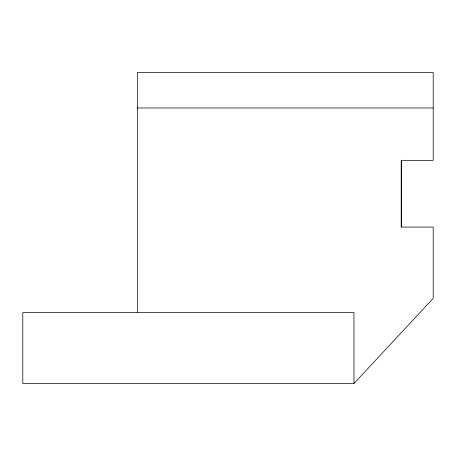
<?xml version="1.0" encoding="UTF-8"?>
<svg xmlns="http://www.w3.org/2000/svg" width="456" height="456" viewBox="0 0 456 456"><rect width="100%" height="100%" fill="white"/><g stroke="black" fill="none" stroke-linecap="round" stroke-linejoin="round"><path stroke-width="0.68" d="M353.959 383.524L353.959 312.565L22.8 312.565L22.8 383.524L353.959 383.524L433.2 298.372L433.2 227.077L401.269 227.077L401.269 160.13M137.524 107.952L433.2 107.952M401.269 227.077L401.269 160.335L433.2 160.335L433.2 72.475L137.524 72.475L137.524 312.565"/></g></svg>
